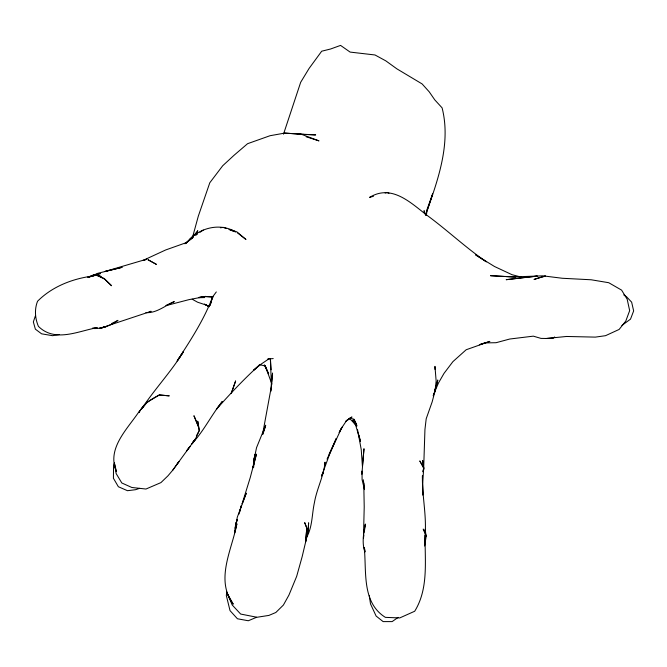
<?xml version="1.0" encoding="UTF-8"?>
<svg xmlns="http://www.w3.org/2000/svg" width="667" height="667" viewBox="0 0 667 667"><rect width="100%" height="100%" fill="white"/><g stroke="black" fill="none" stroke-linecap="round" stroke-linejoin="round"><path stroke-width="1" d="M253.693 467.275L253.752 464.315L252.993 467.767L256.428 454.152L250.233 477.597L242.113 503.843L246.29 493.18L237.31 517.175L236.093 523.837M361.873 474.337L363.99 448.724L362.431 466.483L361.239 449.583L357.537 429.64M361.914 473.528L362.023 471.102L362.098 479.715L364.49 489.636M425.229 532.841C426.396 513.757 421.969 494.839 422.436 475.721L422.494 478.781M253.218 467.217L253.785 460.105L255.086 454.269L253.543 462.048L256.545 447.649L265.649 425.288L262.915 434.25M262.59 434.3L271.477 385.985L272.545 373.02L270.685 391.479L271.085 388.728M226.697 591.921L226.338 595.581L230.023 610.63L237.427 618.768L248.307 620.76L256.603 617.283M426.363 215.474L426.888 211.522L432.641 193.88L426.421 211.281M363.874 535.134L363.457 538.161L364.215 506.953L363.782 483.283M364.282 532.116L365.391 524.054C363.523 533.175 361.764 542.98 364.899 552.059M422.82 471.786L423.703 467.892L422.695 460.538L423.637 469.376L423.161 471.227M236.085 524.204L237.219 519.401L235.401 526.088L234.592 533.008L236.885 523.795C231.924 549.883 215.007 579.69 233.225 604.144L226.413 591.979M324.579 464.115L325.062 462.164C323.762 476.121 316.775 488.761 314.44 502.543C311.772 514.515 312.615 527.63 305.978 538.419M192.271 238.244L198.299 216.2L209.805 182.75L222.711 165.741L234.117 155.219L247.574 143.697L270.068 135.709L284.726 133.1L301.217 134.209L318.993 140.879L306.145 136.768M239.47 512.606L241.346 505.561L238.878 514.199M139.303 412.314C142.805 403.818 151.592 399.166 159.321 394.956L169.11 395.848L159.321 394.956L146.965 402.343L141.796 408.679C154.727 388.978 171.219 371.752 183.567 351.526L177.664 360.138L183.567 351.526M216.308 291.938L212.623 296.882L210.13 305.369L212.531 296.907L213.006 296.982L204.652 296.515L198.541 297.524L205.836 296.39L188.978 299.641L166.033 305.603M263.949 430.849L265.649 425.288M212.623 296.882C204.819 317.642 192.813 336.835 180.715 355.386M139.328 411.998L139.845 410.413C128.181 428.389 106.22 448.124 116.458 471.569L114.599 463.898M35.276 316.191L33.35 321.928L35.368 329.165L41.596 333.825L52.601 335.693L59.13 334.559M283.5 134.167L300.675 82.299L309.054 68.493L321.686 51.209L330.615 48.999L340.562 45.398L350.108 52.084L375.012 54.977L385.834 60.872L396.873 68.843L422.128 83.942L429.248 91.854L434.809 99.908L442.096 107.854C451.242 143.814 437.735 180.649 425.763 214.307M114.491 462.815L113.54 465.524L113.423 478.264L118.367 486.735L127.489 490.704L135.526 489.703L139.628 488.336M321.669 475.804L329.423 454.677L336.235 438.536L329.064 454.335M433.158 395.781L435.067 390.945L437.794 379.99L434.584 392.121L438.436 383.066L443.989 373.42L452.901 361.647L466.175 349.75L489.87 341.387L479.348 344.714L484.859 342.896L496.048 342.713L509.78 339.019L533.325 336.151L540.995 338.402L546.315 338.486L566.5 336.468L595.339 337.118L605.536 335.684L619.134 329.44L625.788 321.069L629.656 310.655L627.188 299.25L621.602 290.128L608.729 282.708L591.204 279.781L562.273 278.264L542.846 275.838L513.665 276.913L490.478 275.688L503.685 276.446M433.967 393.763L435.067 390.945L436.143 381.057L434.967 366.358L434.984 369.426M306.995 534.375L308.121 531.541L308.613 522.811L307.962 533.492L308.121 531.541L304.761 522.761L308.121 531.541L302.151 556.695L296.665 576.363L288.944 595.072L283.408 605.036L275.821 612.498L268.926 615.408L256.962 617.267L240.654 614.049L232.208 604.986L227.239 593.438M339.862 431.115L341.988 427.272L327.038 459.129M114.524 463.915L116.166 473.595L121.803 482.975L131.841 487.485L145.965 489.036L160.93 482.608L167.934 475.854L172.786 470.135L195.514 438.903L199.266 430.54L197.724 421.277L199.266 430.54L196.39 435.91M321.794 475.671L323.078 473.153L321.652 475.846M273.212 358.571L267.826 359.046L269.31 358.588L261.097 364.149L253.552 370.268L259.43 365.057C244.08 378.939 230.065 393.88 216.358 409.355L222.336 401.459C211.589 414.732 204.11 430.507 192.546 443.071L193.505 441.287M339.069 432.583L341.988 427.272M195.106 234.776L197.774 230.707L195.581 234.175M194.647 235.418L196.106 233L185.559 243.447M341.271 428.556L346.665 420.418L351.968 416.983L345.723 421.427L350.55 417.609L354.294 420.143L356.653 424.887L354.077 419.31M177.047 361.064L180.849 355.453M191.954 443.93L195.514 438.903L191.879 443.805M192.546 443.071L195.514 438.903M172.786 470.135L179.039 461.481L176.963 464.299M189.461 447.082L186.427 451.167L190.17 446.448M141.087 409.563L146.965 402.343M186.301 242.846L192.938 237.502L184.826 243.68M185.009 243.722L186.693 242.505L165.666 249.967L142.78 260.547M398.141 617.392L392.138 621.602L383.125 621.602L376.105 616.033L370.493 603.86L369.293 595.714M193.372 236.943L189.253 239.828C200.634 227.38 220.66 222.836 235.409 231.824M195.84 235.218L197.49 234.067M199.958 232.341L203.26 230.032M91.012 276.346L97.791 273.303L122.169 267.325L105.086 271.427L146.807 259.163L144.022 260.455M621.877 325.488L630.515 319.126L633.65 310.914L631.641 302.159L626.605 296.832L623.762 294.906M92.605 275.83L94.314 274.871L100.525 273.553L92.755 275.263L96.415 275.029L101.109 276.48L94.314 274.871L88.211 277.005M111.697 323.512L117.967 320.368C110.539 325.629 101.634 329.19 92.43 328.464M546.315 338.486L552.968 338.002L554.569 337.235M552.968 338.002L554.761 337.143M166.2 305.378L174.295 301.576C165.341 305.528 156.186 313.465 145.865 312.615M106.32 326.205L151.159 311.314L149.275 311.572M88.027 277.214L96.415 275.029L104.019 278.389L111.556 285.743L104.861 279.24L96.415 275.029L88.161 277.138L91.629 276.18C71.769 278.956 51.818 286.868 37.535 301.267C34.334 309.496 35.026 318.317 38.411 326.371C55.002 342.805 78.064 331.124 97.249 327.647L92.571 328.131M373.47 196.29L369.585 197.382C391.454 184.017 410.105 202.243 426.738 215.107C447.148 229.998 465.508 247.524 486.401 261.823L475.721 254.936L494.464 266.483L512.023 274.704L520.994 277.038M385.126 193.013L387.06 192.463L388.969 193.213M88.177 277.13L94.697 275.371M220.377 227.78L223.395 227.38L226.171 228.439M198.833 297.674L204.736 297.532L198.833 297.532M301.993 134.325L303.952 134.409M305.903 134.492L315.674 134.909L297.249 133.925M204.327 296.482L213.006 296.982M505.719 276.563L515.874 277.147M284.726 133.1L301.217 134.209M259.321 364.649L265.274 365.966L268.634 373.803M228.939 229.498L233.558 231.266M235.451 231.899L230.032 229.54L236.902 231.866L245.956 239.47L237.252 232.683M209.471 306.745L204.369 304.127L208.779 306.378M192.196 299.208L197.599 302.209L206.395 305.136L208.946 306.645M356.82 426.18L352.551 420.885M349.516 418.384L356.653 425.746M353.31 421.552L355.92 424.42M352.668 420.91L356.695 425.688L353.527 419.235M355.519 424.187L356.753 425.721L353.627 419.451M353.593 419.176L355.953 423.745M268.601 373.92L264.324 364.924L265.274 365.966L271.903 384.092M425.704 215.508L424.079 210.647L424.304 212.598M353.927 419.285L360.505 441.562L358.896 434.934M365.216 551.334L364.232 547.457C366.717 571.411 361.447 602.401 385.376 617.359L399.741 617.934L414.691 611.247C428.856 588.369 424.721 560.513 425.112 534.867L424.612 545.998L426.171 536.351L425.121 529.34M363.273 479.748L364.532 488.411M270.41 358.896L271.135 369.793M270.36 358.988L271.477 385.985M422.545 481.832L422.761 495.064L422.678 483.758L423.703 467.892L419.885 461.072L423.703 467.892L423.637 469.376L424.946 429.481L426.205 418.751L432.149 401.918L435.067 390.945L435.059 388.903M306.728 528.881L305.611 541.938L306.728 528.881M235.509 526.638L235.243 528.339L236.401 521.994L235.509 526.638M235.601 381.057L231.191 393.522L235.601 381.057M539.136 277.705L534.017 279.448L545.514 276.021L539.136 277.705M106.42 326.497L101.667 327.889L106.42 326.497M104.569 326.922L99.808 328.147L104.569 326.922M524.946 277.414L506.17 279.698L537.327 276.105L524.946 277.414M154.927 263.532L147.991 259.746L156.403 264.382L154.927 263.532M424.971 532.033L423.22 529.073L426.171 536.351L424.971 532.033M194.355 416.567L193.922 415.733L198.541 426.93L194.355 416.567"/></g></svg>
